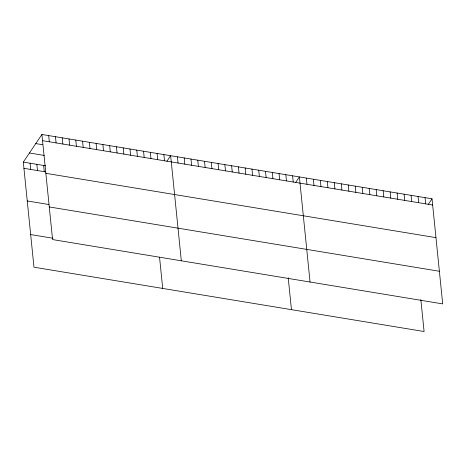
<?xml version="1.0" encoding="UTF-8"?>
<svg xmlns="http://www.w3.org/2000/svg" width="466" height="466" viewBox="0 0 466 466"><rect width="100%" height="100%" fill="white"/><g stroke="black" fill="none" stroke-linecap="round" stroke-linejoin="round"><path stroke-width="0.7" d="M420.845 299.574L424.089 331.524L33.977 267.204L23.3 162.104L41.911 134.476L432.023 198.796L442.7 303.896L52.582 239.571L41.911 134.476M166.892 161.277L170.649 155.702L181.321 260.797M295.63 182.503L299.388 176.929L310.059 282.023M428.271 204.37L432.023 198.796M42.54 140.685L432.658 205.011M35.766 143.592L42.546 144.71M29.44 152.988L44.346 155.446M23.3 162.104L45.662 165.791M23.929 168.319L45.616 171.896M45.854 173.317L435.972 237.643M27.244 200.951L48.93 204.527M49.268 206.939L439.386 271.264M30.663 234.573L53.019 238.254M425.044 197.648L425.674 203.858M418.06 196.495L418.695 202.71M411.082 195.347L411.711 201.557M404.104 194.194L404.733 200.403M397.119 193.04L397.748 199.256M390.141 191.893L390.77 198.102M383.157 190.74L383.786 196.955M376.178 189.592L376.808 195.802M369.194 188.439L369.829 194.648M362.216 187.285L362.845 193.501M355.232 186.138L355.867 192.347M348.253 184.985L348.883 191.2M341.269 183.837L341.904 190.046M334.291 182.684L334.92 188.893M327.307 181.53L327.942 187.746M320.328 180.383L320.957 186.592M313.35 179.229L313.979 185.445M306.366 178.082L306.995 184.291M292.607 175.81L293.242 182.025M285.833 174.692L286.468 180.907M279.058 173.579L279.687 179.789M288.204 277.701L291.454 309.657M272.284 172.461L272.913 178.67M265.509 171.342L266.138 177.552M258.729 170.224L259.364 176.439M251.955 169.106L252.589 175.321M245.18 167.993L245.809 174.202M238.406 166.875L239.035 173.084M231.631 165.756L232.26 171.971M224.851 164.638L225.486 170.853M218.076 163.525L218.705 169.735M211.302 162.407L211.931 168.616M204.527 161.288L205.156 167.498M197.753 160.17L198.382 166.385M190.973 159.052L191.608 165.267M184.198 157.939L184.827 164.149M177.424 156.821L178.053 163.03M163.869 154.584L164.504 160.799M157.094 153.465L157.729 159.681M150.32 152.353L150.949 158.562M159.535 257.156L162.716 288.431M143.545 151.234L144.175 157.444M136.771 150.116L137.4 156.326M129.991 148.998L130.626 155.213M123.216 147.879L123.851 154.095M116.442 146.767L117.071 152.976M109.667 145.648L110.296 151.858M102.893 144.53L103.522 150.745M96.112 143.411L96.747 149.627M89.338 142.299L89.973 148.508M82.564 141.181L83.193 147.39M75.789 140.062L76.418 146.272M69.015 138.944L69.644 145.159M62.234 137.825L62.869 144.041M55.46 136.713L56.089 142.922M48.685 135.594L49.314 141.804M43.629 165.459L44.258 171.669M36.849 164.341L37.484 170.55M30.074 163.222L30.709 169.438"/></g></svg>
